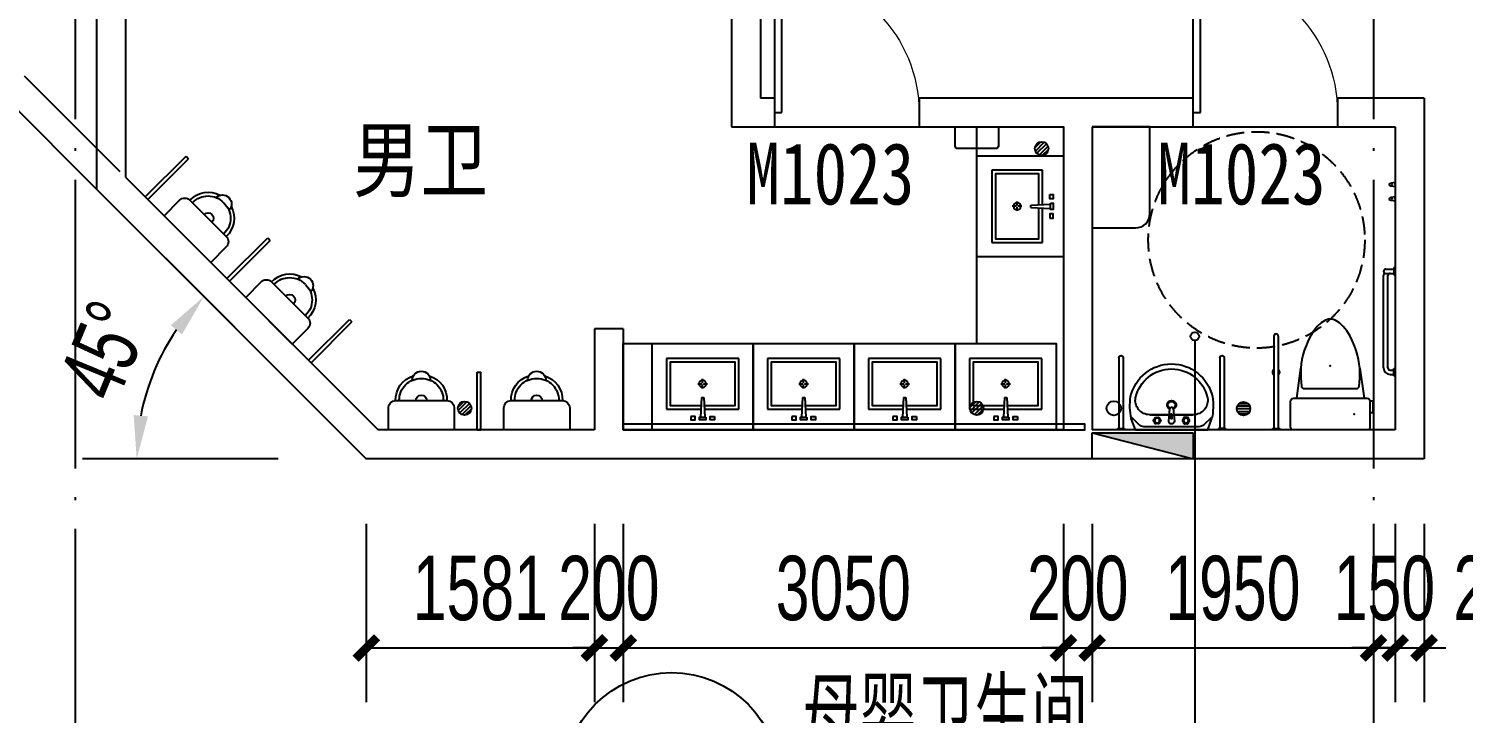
# Model space of a CAD drawing. Extents: x -409435 to 356702, y -107829 to 330904.
# Drawn here: x 95079 to 105022, y 188736 to 193481 of the extents above; entities that cross this region are included whole.
import ezdxf
from ezdxf.xclip import XClip

# ---------------------------------------------------------------- set-up
doc = ezdxf.new("R2010")
doc.units = 0
doc.header["$LTSCALE"] = 1000
doc.header["$MEASUREMENT"] = 0
doc.header["$XCLIPFRAME"] = 0
doc.linetypes.add('104-14# 核心筒$0$DASH', pattern=[0.35, 0.25, -0.1])
doc.linetypes.add('104-14# 核心筒$0$DOTE', pattern=[2.42, 2, -0.2, 0.02, -0.2])
for name, color, linetype in [('01-标注_尺寸', 124, 'Continuous'), ('01-标注_符号', 200, 'Continuous'), ('02-TEXT_标注', 130, 'Continuous'), ('104-14# 核心筒$0$02-TEXT_标注', 130, 'Continuous'), ('104-14# 核心筒$0$02-TEXT_门窗', 151, 'Continuous'), ('104-14# 核心筒$0$A-C_门', 150, 'Continuous'), ('104-14# 核心筒$0$A-I_卫-洁具', 241, 'Continuous'), ('104-14# 核心筒$0$A-I_卫-隔断', 214, 'Continuous'), ('104-14# 核心筒$0$A-TECH_水', 3, 'Continuous'), ('104-14# 核心筒$0$A_AXIS-轴线', 36, '104-14# 核心筒$0$DOTE'), ('104-14# 核心筒$0$A_STR-砌块墙', 121, 'Continuous'), ('X-104 14#平面$0$A-TECH_水', 3, 'Continuous'), ('X-104 14#平面$0$A_STR-砌块墙', 121, 'Continuous')]:
    doc.layers.add(name, color=color, linetype=linetype)
doc.layers.add('104-14# 核心筒$0$04-不打印_辅助线', color=165, linetype='Continuous', plot=False)
doc.styles.add('104-14# 核心筒$0$_TCH_WINDOW', font='STXIHEI_0.TTF', dxfattribs={"width": 0.8, "height": 3.5})
doc.styles.add('104-14# 核心筒$0$Standard', font='STXIHEI_0.TTF', dxfattribs={"width": 0.8})
doc.styles.add('_TCH_DIM', font='ros.shx', dxfattribs={"width": 0.8, "height": 2, "bigfont": 'jd.shx'})
doc.styles.add('_TCH_DIM_T3', font='ros.shx', dxfattribs={"width": 0.705882, "bigfont": 'jd.shx'})
doc.dimstyles.new('_TCH_ARCH&&150', dxfattribs={"dimtxt": 446.25, "dimasz": 150, "dimexe": 375, "dimexo": 450, "dimgap": 189.375, "dimtad": 1, "dimdec": 0, "dimzin": 0, "dimdsep": 46, "dimtxsty": '_TCH_DIM_T3', "dimblk": 'ARCHTICK', "dimcen": 0.09, "dimclrt": 7, "dimazin": 2, "dimtfac": 1, "dimtdec": 0, "dimtix": 1, "dimtmove": 2, "dimatfit": 3, "dimfxl": 0, "dimtolj": 1, "dimtzin": 0, "dimarcsym": 0})
doc.dimstyles.new('_TCH_ARROW&&150', dxfattribs={"dimtxt": 446.25, "dimasz": 300, "dimexe": 375, "dimexo": 450, "dimgap": 150, "dimtad": 1, "dimdec": 0, "dimzin": 0, "dimdsep": 46, "dimtxsty": '_TCH_DIM_T3', "dimcen": 0.09, "dimclrt": 7, "dimazin": 2, "dimtfac": 1, "dimtdec": 0, "dimtix": 1, "dimtmove": 2, "dimatfit": 3, "dimfxl": 0, "dimtolj": 1, "dimtzin": 0, "dimarcsym": 0})

# ---------------------------------------------------------------- blocks, each defined once
blk = doc.blocks.new('104-14# 核心筒$0$shshj')
for p, q in [((0, 0), (0, 15)), ((0, 15), (30, 10)), ((0, 0), (0, -15)), ((0, -15), (30, -10))]:
    blk.add_line(p, q)
blk.add_circle((30, 0), 10)
blk = doc.blocks.new('104-14# 核心筒$0$jhat')
for p, q in [((-395, -250), (-395, 250)), ((-395, 250), (-45, 250)), ((-45, 250), (-45, 11.7)), ((-220, 32.3), (-220, 5)), ((-124.8, 8), (11.7, 14.4)), ((-124.8, 8), (-124.8, -8)), ((11.7, 14.4), (11.7, -14.4)), ((-225, 0), (-253.8, 0)), ((-220, -5), (-220, -32.8)), ((-186.7, 0), (-215, 0)), ((-124.8, -8), (11.7, -14.4)), ((-45, -12.4), (-45, -250)), ((-45, -250), (-395, -250))]:
    blk.add_line(p, q)
at = {"color": 8}
blk.add_lwpolyline([(-70, -11.1), (-70, -225), (-370, -225), (-370, 225), (-70, 225), (-70, 10.6)], dxfattribs=at)
at = {"ltscale": 1000, "const_width": 0.84}
blk.add_lwpolyline([(-219.6, 0.1, 1), (-220.4, 0.1, 1)], format="xyb", close=True, dxfattribs=at)
for points in [[(7.2, 81.4), (30, 81.4), (30, 51.4), (7.2, 51.4)], [(11.7, -21.4), (30, -21.4), (30, 21.4), (11.7, 21.4)], [(7.2, -81.4), (30, -81.4), (30, -51.4), (7.2, -51.4)]]:
    blk.add_lwpolyline(points, close=True)
blk.add_circle((-220, 0), 25.2)
at = {"layer": '104-14# 核心筒$0$04-不打印_辅助线'}
blk.add_lwpolyline([(100, -350), (100, 350), (-500, 350), (-500, -350)], close=True, dxfattribs=at)
blk = doc.blocks.new('104-14# 核心筒$0$A-toilet-F2$0$A-toilet-F3$0$xb')
for p, q in [((177.8, 203.2), (-177.8, 203.2)), ((-228.6, 152.4), (-228.6, 0)), ((228.6, 0), (228.6, 152.4)), ((-228.6, 0), (228.6, 0))]:
    blk.add_line(p, q)
for centre, radius, start, end in [((0, 342.9), 63.5, 1.07073, 178.92927), ((-6.3, 209.5), 171.6, 106.60688, 182.1211), ((-6.3, 209.5), 146.2, 87.8789, 182.1211), ((6.4, 209.5), 146.2, 357.8789, 92.1211), ((6.4, 209.5), 171.6, 357.8789, 73.39312), ((-177.8, 152.4), 50.8, 90, 180), ((0, 203.2), 38.1, 0, 180), ((177.8, 152.4), 50.8, 0, 90)]:
    blk.add_arc(centre, radius, start, end)
blk = doc.blocks.new('104-14# 核心筒$0$A$C0B6E3E5F')
at = {"layer": '104-14# 核心筒$0$A-I_卫-隔断'}
for p, q in [((-12.5, 0), (-12.5, 400)), ((-12.5, 400), (12.5, 400)), ((12.5, 0), (12.5, 400)), ((-12.5, 0), (12.5, 0))]:
    blk.add_line(p, q, dxfattribs=at)
blk = doc.blocks.new('104-14# 核心筒$0$残疾人洗脸盆')
for p, q in [((-250.4, 0), (-279.8, -78.5)), ((-250.4, 0), (250.4, 0)), ((250.4, 0), (279.8, -78.5)), ((-375, -10), (-375, 0)), ((-375, -10), (-325, -10)), ((-365, -500), (-365, -10)), ((-335, -500), (-335, -10)), ((-325, -10), (-325, 0)), ((-226.7, -37.5), (-282.6, -94.2)), ((188.9, -22.5), (-191, -22.5)), ((223.1, -36.1), (281.2, -90.6)), ((325, -10), (325, 0)), ((375, -10), (325, -10)), ((335, -500), (335, -10)), ((365, -500), (365, -10)), ((375, -10), (375, 0)), ((-151.1, -105.2), (-17.6, -105.2)), ((-15.5, -105.2), (-151.1, -105.2)), ((15.5, -105.2), (150.8, -105.2)), ((150.8, -105.2), (15.7, -105.2))]:
    blk.add_line(p, q)
at = {"color": 8}
for points in [[(-107.9, -88.7), (-104.1, -85.4, 0.099259), (-95.9, -85.4), (-92.1, -88.7, 0.101021), (-83.4, -83.7), (-84.4, -78.8, 0.099259), (-80.3, -71.7), (-75.5, -70, 0.101021), (-75.5, -60), (-80.3, -58.3, 0.099259), (-84.4, -51.2), (-83.4, -46.3, 0.101021), (-92.1, -41.3), (-95.9, -44.6, 0.099259), (-104.1, -44.6), (-107.9, -41.3, 0.101021), (-116.6, -46.3), (-115.6, -51.2, 0.099259), (-119.7, -58.3), (-124.5, -60, 0.101021), (-124.5, -70), (-119.7, -71.7, 0.099259), (-115.6, -78.8), (-116.6, -83.7, 0.101021)], [(107.9, -88.7), (104.1, -85.4, -0.099259), (95.9, -85.4), (92.1, -88.7, -0.101021), (83.4, -83.7), (84.4, -78.8, -0.099259), (80.3, -71.7), (75.5, -70, -0.101021), (75.5, -60), (80.3, -58.3, -0.099259), (84.4, -51.2), (83.4, -46.3, -0.101021), (92.1, -41.3), (95.9, -44.6, -0.099259), (104.1, -44.6), (107.9, -41.3, -0.101021), (116.6, -46.3), (115.6, -51.2, -0.099259), (119.7, -58.3), (124.5, -60, -0.101021), (124.5, -70), (119.7, -71.7, -0.099259), (115.6, -78.8), (116.6, -83.7, -0.101021)]]:
    blk.add_lwpolyline(points, format="xyb", close=True, dxfattribs=at)
blk.add_lwpolyline([(-20, -61.8), (-10.9, -148.5, 0.384038), (-1, -157.5), (1, -157.5, 0.384038), (10.9, -148.5), (20, -61.8, 1)], format="xyb", close=True)
blk.add_lwpolyline([(4.5, -109.3), (-4.5, -109.3), (-4.5, -79.3), (4.5, -79.3)], close=True)
for centre in [(-100, -65, 0), (100, -65, 0)]:
    blk.add_circle(centre, 16.7)
for centre, radius, start, end in [((171.1, -166), 459.3, 169.0176, 188.17496), ((-191, -72.5), 50, 90, 135.43928), ((188.9, -72.5), 50, 46.81904, 90), ((-171.1, -166), 459.3, 351.82504, 10.9824), ((-151.1, -205.2), 100, 90, 190.56023), ((0, -172.5, 0), 31.6, 111.35971, 68.64029), ((150.8, -205.2), 100, 349.43977, 90), ((-0.2, -166.7), 290.7, 192.85732, 347.14268), ((-0.2, -166.7), 255.7, 192.85732, 347.14268), ((-350, -500), 15, 180, 0), ((350, -500), 15, 180, 360)]:
    blk.add_arc(centre, radius, start, end)
at = {"color": 8, "lineweight": 13}
blk.add_arc((0, -172.5, 0), 23, 117.38686, 62.61314, dxfattribs=at)
blk = doc.blocks.new('104-14# 核心筒$0$残疾人扶手1')
for p, q in [((-700, -10), (-700, 0)), ((0, -10), (0, 0)), ((-750, -10), (-750, 0)), ((-750, -10), (-700, -10)), ((-740, -65), (-740, -10)), ((-710, -65), (-710, -10)), ((-55, -50), (-695, -50)), ((-55, -80), (-695, -80)), ((-50, -10), (-50, 0)), ((0, -10), (-50, -10)), ((-40, -35), (-40, -10)), ((-10, -35), (-10, -10))]:
    blk.add_line(p, q)
for centre, radius, start, end in [((-725, -65), 15, 180, 0), ((-695, -35), 45, 244.47122, 270), ((-695, -35), 15, 180, 270), ((-55, -35), 15, 270, 0), ((-55, -35), 45, 270, 0)]:
    blk.add_arc(centre, radius, start, end)
blk = doc.blocks.new('104-14# 核心筒$0$残疾人扶手2')
for p, q in [((-10, -50), (-10, 0)), ((-10, 0), (0, 0)), ((-650, -10), (-10, -10)), ((-650, -40), (-10, -40)), ((-10, -50), (0, -50))]:
    blk.add_line(p, q)
for centre, radius, start, end in [((-400, -25, 0), 25, 36.86993, 143.13007), ((-650, -25), 15, 90, 270), ((-400, -25, 0), 25, 216.86987, 323.13013)]:
    blk.add_arc(centre, radius, start, end)
blk = doc.blocks.new('104-14# 核心筒$0$$DorLib2D$00000001')
for p, q in [((0.45, 0.975), (0.5, 0.975)), ((0.45, 0), (0.45, 0.975)), ((0.5, 0), (0.5, 0.975)), ((0.5, 0), (0.45, 0))]:
    blk.add_line(p, q)
at = {"lineweight": 13}
blk.add_arc((0.475, 0), 0.975, 91.46928, 180, dxfattribs=at)
blk = doc.blocks.new('104-14# 核心筒$0$$TwtSys$00000141')
for p, q in [((-94, 8), (-10, 92)), ((-94, 8), (-10, 92)), ((-87, -35), (35, 87)), ((-87, -35), (35, 87)), ((-66, -66), (66, 66)), ((-66, -66), (66, 66)), ((-32, -87), (88, 33)), ((-32, -87), (88, 33)), ((11, -92), (92, -11)), ((11, -92), (92, -11))]:
    blk.add_line(p, q)
blk.add_circle((0, 0), 94)
blk.add_circle((0, 0), 94)
blk = doc.blocks.new('104-14# 核心筒$0$$lvtry$00000206')
at = {"color": 0}
for points in [[(-253.2, -220.1, -0.414214), (-275.2, -198.1), (-275.2, -22, -0.414214), (-253.2, 0), (253.2, 0, -0.414214), (275.2, -22), (275.2, -198.1, -0.414214), (253.2, -220.1)], [(180.6, -286.2), (-180.6, -286.2, 0.39219), (-200.5, -304.7), (-202.1, -325.7), (-204.2, -363.5), (-204.9, -397.6), (-204, -429), (-201.3, -458.9), (-196.5, -488.3), (-189.5, -518.3), (-180, -549.9), (-167.8, -583.9), (-152.8, -619.1), (-135, -653.9), (-114.2, -687), (-90.4, -716.7), (-63.4, -741.5), (-33.4, -759.9), (-12.1, -766.7, 0.15433), (12.1, -766.7), (33.4, -759.9), (63.4, -741.5), (90.4, -716.7), (114.2, -687), (135, -653.9), (152.8, -619.1), (167.8, -583.9), (180, -549.9), (189.5, -518.3), (196.5, -488.3), (201.3, -458.9), (204, -429), (204.9, -397.6), (204.2, -363.5), (202.1, -325.7), (200.5, -304.7, 0.39219)]]:
    blk.add_lwpolyline(points, format="xyb", close=True, dxfattribs=at)
blk.add_lwpolyline([(-275.2, -120.5), (-297.2, -120.5), (-297.2, -199.8), (-275.2, -199.8)], close=True, dxfattribs=at)
for points in [[(-205.5, -428.1), (-235, -220.1)], [(205.5, -428.1), (235, -220.1)]]:
    blk.add_lwpolyline(points, dxfattribs=at)
for p in [(-166.1, -109.4), (0.9, -443.1)]:
    blk.add_point(p, dxfattribs=at)
blk = doc.blocks.new('104-14# 核心筒')
at = {"layer": '104-14# 核心筒$0$A-C_门'}
for p, q in [((100250, 192800), (101250, 192800)), ((103150, 192800), (104150, 192800))]:
    blk.add_line(p, q, dxfattribs=at)
at = {"layer": '104-14# 核心筒$0$A-I_卫-洁具', "ltscale": 0.1}
for points in [[(101500, 192800), (101800, 192800), (101800, 192670, -0.414214), (101780, 192650), (101520, 192650, -0.414214), (101500, 192670)], [(102450, 192800), (102450, 192100), (102750, 192100, 0.414214), (102850, 192200), (102850, 192800)]]:
    blk.add_lwpolyline(points, format="xyb", close=True, dxfattribs=at)
for points in [[(101650, 191300), (101650, 192800), (102250, 192800), (102250, 190700), (101650, 190700)], [(101650, 190700), (99200, 190700), (99200, 191300), (101650, 191300)]]:
    blk.add_lwpolyline(points, dxfattribs=at)
blk.add_lwpolyline([(99200, 190700), (102400, 190700), (102400, 190740), (99200, 190740)], close=True, dxfattribs=at)
at = {"layer": '104-14# 核心筒$0$A-I_卫-洁具', "linetype": '104-14# 核心筒$0$DASH', "ltscale": 0.5}
blk.add_circle((103588.9, 192016.9), 750, dxfattribs=at)
at = {"layer": '104-14# 核心筒$0$A_AXIS-轴线'}
for p, q in [((95400, 228733.6), (95400, 169654.9)), ((104400, 228733.6), (104400, 169654.9))]:
    blk.add_line(p, q, dxfattribs=at)
at = {"layer": '104-14# 核心筒$0$A_STR-砌块墙'}
for p, q in [((95550, 194500), (95550, 192368.8)), ((95750, 194500), (95750, 192451.6)), ((99950, 194500), (99950, 192800)), ((100150, 194500), (100150, 193000)), ((100250, 193000), (100150, 193000)), ((100250, 192800), (100250, 193000)), ((102350, 193000), (101250, 193000)), ((101250, 193000), (101250, 192800)), ((103150, 193000), (102350, 193000)), ((103150, 192800), (103150, 193000)), ((104750, 193000), (104150, 193000)), ((104150, 193000), (104150, 192800)), ((104750, 193000), (104750, 190500)), ((99950, 192800), (100250, 192800)), ((101250, 192800), (102250, 192800)), ((102250, 192800), (102250, 190700)), ((102450, 192800), (102450, 190700)), ((102450, 192800), (103150, 192800)), ((104150, 192800), (104550, 192800)), ((104550, 192800), (104550, 190700)), ((95750, 192451.6), (97501.6, 190700)), ((95550, 192368.8), (97418.8, 190500)), ((99000, 191400), (99000, 190700)), ((99200, 191400), (99000, 191400)), ((99200, 191400), (99200, 190700)), ((99000, 190700), (97501.6, 190700)), ((102250, 190700), (99200, 190700)), ((104550, 190700), (102450, 190700)), ((99100, 190500), (97418.8, 190500)), ((102350, 190500), (99100, 190500)), ((104750, 190500), (102350, 190500))]:
    blk.add_line(p, q, dxfattribs=at)
at = {"rotation": 314.999999999999}
for p in [(95896, 192305.6), (96461.7, 191739.9), (97027.4, 191174.3)]:
    blk.add_blockref('104-14# 核心筒$0$A$C0B6E3E5F', p, dxfattribs=at)
blk.add_blockref('104-14# 核心筒$0$A$C0B6E3E5F', (98200.3, 190700))
at = {"layer": '104-14# 核心筒$0$A-C_门'}
ref = blk.add_blockref('104-14# 核心筒$0$$DorLib2D$00000001', (100750, 192900), dxfattribs=dict(at, xscale=-1000, yscale=1000, zscale=200, rotation=359.9999999999986))
ref.add_attrib('A', 'M1023', (100052.6, 192262.5), dxfattribs={"layer": '104-14# 核心筒$0$02-TEXT_门窗', "height": 428.14, "style": '104-14# 核心筒$0$_TCH_WINDOW', "width": 0.8})
ref = blk.add_blockref('104-14# 核心筒$0$$DorLib2D$00000001', (103650, 192900), dxfattribs=dict(at, xscale=-1000, yscale=1000, zscale=200, rotation=359.9999999999986))
ref.add_attrib('A', 'M1023', (102902.6, 192262.5), dxfattribs={"layer": '104-14# 核心筒$0$02-TEXT_门窗', "height": 428.14, "style": '104-14# 核心筒$0$_TCH_WINDOW', "width": 0.8})
at = {"layer": '104-14# 核心筒$0$A-I_卫-洁具', "ltscale": 0.1, "xscale": -1}
for name, p, rotation in [('104-14# 核心筒$0$jhat', (102150, 192250), 180), ('104-14# 核心筒$0$A-toilet-F2$0$A-toilet-F3$0$xb', (96178.8, 192022.8), 314.9999999997665), ('104-14# 核心筒$0$A-toilet-F2$0$A-toilet-F3$0$xb', (96744.5, 191457.1), 314.9999999997665), ('104-14# 核心筒$0$jhat', (99750, 190800), 90), ('104-14# 核心筒$0$jhat', (100450, 190800), 90), ('104-14# 核心筒$0$jhat', (101150, 190800), 90), ('104-14# 核心筒$0$jhat', (101850, 190800), 90)]:
    blk.add_blockref(name, p, dxfattribs=dict(at, rotation=rotation))
at = {"layer": '104-14# 核心筒$0$A-I_卫-洁具', "ltscale": 0.1}
for name, p, rotation in [('104-14# 核心筒$0$shshj', (104550, 192400), 180), ('104-14# 核心筒$0$shshj', (104550, 192400), 180), ('104-14# 核心筒$0$shshj', (104550, 192400), 180), ('104-14# 核心筒$0$shshj', (104550, 192400), 180), ('104-14# 核心筒$0$shshj', (104550, 192300), 180), ('104-14# 核心筒$0$shshj', (104550, 192300), 180), ('104-14# 核心筒$0$shshj', (104550, 192300), 180), ('104-14# 核心筒$0$shshj', (104550, 192300), 180), ('104-14# 核心筒$0$残疾人扶手1', (104550, 191075), 270), ('104-14# 核心筒$0$残疾人扶手2', (103749.5, 190700), 270)]:
    blk.add_blockref(name, p, dxfattribs=dict(at, rotation=rotation))
at = {"layer": '104-14# 核心筒$0$A-I_卫-洁具', "rotation": 179.9999999996357}
blk.add_blockref('104-14# 核心筒$0$$lvtry$00000206', (104100, 190700), dxfattribs=at)
at = {"layer": '104-14# 核心筒$0$A-I_卫-洁具', "ltscale": 0.1, "extrusion": (1.71193e-26, 3.22175e-17, -1), "zscale": -1, "rotation": 180}
blk.add_blockref('104-14# 核心筒$0$残疾人洗脸盆', (-103000, 190700), dxfattribs=at)
at = {"layer": '104-14# 核心筒$0$A-I_卫-洁具', "ltscale": 0.1, "xscale": -1}
for p in [(97800.3, 190700), (98600.3, 190700)]:
    blk.add_blockref('104-14# 核心筒$0$A-toilet-F2$0$A-toilet-F3$0$xb', p, dxfattribs=at)
at = {"layer": '104-14# 核心筒$0$A-TECH_水', "xscale": 0.5, "yscale": 0.5, "zscale": 0.5}
for p in [(102100, 192650), (101649.7, 190850.4)]:
    blk.add_blockref('104-14# 核心筒$0$$TwtSys$00000141', p, dxfattribs=at)
for p, rotation in [((103499, 190847.5), 315), ((98100.3, 190850.4), 180)]:
    blk.add_blockref('104-14# 核心筒$0$$TwtSys$00000141', p, dxfattribs=dict(at, rotation=rotation))
at = {"layer": '104-14# 核心筒$0$02-TEXT_标注', "style": '104-14# 核心筒$0$Standard', "width": 0.8}
blk.add_text('男卫', height=428.14, dxfattribs=at).set_placement((97327.7, 192358.9))
blk = doc.blocks.new('X-104 14#平面$0$$TwtSys$00000434')
for p, q in [((-0.5, 0.5), (-0.5, -0.5)), ((-0.5, -0.5), (0.5, 0.5)), ((0.5, 0.5), (-0.5, 0.5)), ((0.5, -0.5), (0.5, 0.5)), ((-0.5, -0.5), (0.5, -0.5))]:
    blk.add_line(p, q)
blk.add_solid([(0.5, -0.5), (0.5, 0.5), (-0.5, -0.5)])
blk = doc.blocks.new('X-104 14#平面$0$A$C324F6C76')
at = {"layer": 'X-104 14#平面$0$A-TECH_水'}
blk.add_circle((-13300, 190850), 50, dxfattribs=at)
at = {"layer": 'X-104 14#平面$0$A-TECH_水', "xscale": -700, "yscale": 180, "zscale": 700, "rotation": 180.000000000001}
blk.add_blockref('X-104 14#平面$0$$TwtSys$00000434', (-13100, 190590), dxfattribs=at)
blk = doc.blocks.new('X-104 14#平面')
at = {"layer": 'X-104 14#平面$0$A_STR-砌块墙'}
for p, q in [((95711.9, 192489.7), (95050.1, 193151.5)), ((94908.7, 193010.1), (95570.5, 192348.3))]:
    blk.add_line(p, q, dxfattribs=at)
ref = blk.add_blockref('104-14# 核心筒', (0, 0))
XClip(ref).set_block_clipping_path([(-38664.3623821461, -25500), (139216.5485069363, 330900)])
blk.add_blockref('X-104 14#平面$0$A$C324F6C76', (115900, 0))
blk = doc.blocks.new('_ArchTick')
at = {"color": 0, "linetype": 'ByBlock', "const_width": 0.4}
blk.add_lwpolyline([(-0.5, -0.5), (0.5, 0.5)], dxfattribs=at)
blk = doc.blocks.new('*D1323')
at = {"layer": '01-标注_尺寸', "color": 0, "lineweight": -2, "transparency": 16777216}
for p, q in [((97418.8, 190050), (97418.8, 188814.1)), ((99000, 190050), (99000, 188814.1)), ((97418.8, 189189.1), (99000, 189189.1))]:
    blk.add_line(p, q, dxfattribs=at)
at = {"layer": 'Defpoints', "color": 0, "transparency": 16777216}
for p in [(97418.8, 190500), (99000, 190500), (99000, 189189.1)]:
    blk.add_point(p, dxfattribs=at)
at = {"layer": '01-标注_尺寸', "color": 0, "lineweight": -2, "transparency": 16777216, "xscale": 150, "yscale": 150, "zscale": 150, "rotation": 180}
blk.add_blockref('_ArchTick', (97418.8, 189189.1), dxfattribs=at)
at = {"layer": '01-标注_尺寸', "color": 0, "lineweight": -2, "transparency": 16777216, "xscale": 150, "yscale": 150, "zscale": 150}
blk.add_blockref('_ArchTick', (99000, 189189.1), dxfattribs=at)
at = {"layer": '01-标注_尺寸', "color": 7, "transparency": 16777216, "insert": (98209.4, 189601.6), "char_height": 446.25, "attachment_point": 5, "style": '_TCH_DIM_T3'}
blk.add_mtext('\\A1;1581', dxfattribs=at)
blk = doc.blocks.new('*D1324')
at = {"layer": '01-标注_尺寸', "color": 0, "lineweight": -2, "transparency": 16777216}
for p, q in [((99000, 190050), (99000, 188814.1)), ((99200, 190050), (99200, 188814.1)), ((99000, 189189.1), (98850, 189189.1)), ((99000, 189189.1), (99200, 189189.1)), ((99200, 189189.1), (99350, 189189.1))]:
    blk.add_line(p, q, dxfattribs=at)
at = {"layer": 'Defpoints', "color": 0, "transparency": 16777216}
for p in [(99000, 190500), (99200, 190500), (99200, 189189.1)]:
    blk.add_point(p, dxfattribs=at)
at = {"layer": '01-标注_尺寸', "color": 0, "lineweight": -2, "transparency": 16777216, "xscale": 150, "yscale": 150, "zscale": 150}
blk.add_blockref('_ArchTick', (99000, 189189.1), dxfattribs=at)
at = {"layer": '01-标注_尺寸', "color": 0, "lineweight": -2, "transparency": 16777216, "xscale": 150, "yscale": 150, "zscale": 150, "rotation": 180}
blk.add_blockref('_ArchTick', (99200, 189189.1), dxfattribs=at)
at = {"layer": '01-标注_尺寸', "color": 7, "transparency": 16777216, "insert": (99100, 189601.6), "char_height": 446.25, "attachment_point": 5, "style": '_TCH_DIM_T3'}
blk.add_mtext('\\A1;200', dxfattribs=at)
blk = doc.blocks.new('*D1325')
at = {"layer": '01-标注_尺寸', "color": 0, "lineweight": -2, "transparency": 16777216}
for p, q in [((99200, 190050), (99200, 188814.1)), ((102250, 190050), (102250, 188814.1)), ((99200, 189189.1), (102250, 189189.1))]:
    blk.add_line(p, q, dxfattribs=at)
at = {"layer": 'Defpoints', "color": 0, "transparency": 16777216}
for p in [(99200, 190500), (102250, 190500), (102250, 189189.1)]:
    blk.add_point(p, dxfattribs=at)
at = {"layer": '01-标注_尺寸', "color": 0, "lineweight": -2, "transparency": 16777216, "xscale": 150, "yscale": 150, "zscale": 150, "rotation": 180}
blk.add_blockref('_ArchTick', (99200, 189189.1), dxfattribs=at)
at = {"layer": '01-标注_尺寸', "color": 0, "lineweight": -2, "transparency": 16777216, "xscale": 150, "yscale": 150, "zscale": 150}
blk.add_blockref('_ArchTick', (102250, 189189.1), dxfattribs=at)
at = {"layer": '01-标注_尺寸', "color": 7, "transparency": 16777216, "insert": (100725, 189601.6), "char_height": 446.25, "attachment_point": 5, "style": '_TCH_DIM_T3'}
blk.add_mtext('\\A1;3050', dxfattribs=at)
blk = doc.blocks.new('*D1326')
at = {"layer": '01-标注_尺寸', "color": 0, "lineweight": -2, "transparency": 16777216}
for p, q in [((102250, 190050), (102250, 188814.1)), ((102450, 190050), (102450, 188814.1)), ((102250, 189189.1), (102100, 189189.1)), ((102250, 189189.1), (102450, 189189.1)), ((102450, 189189.1), (102600, 189189.1))]:
    blk.add_line(p, q, dxfattribs=at)
at = {"layer": 'Defpoints', "color": 0, "transparency": 16777216}
for p in [(102250, 190500), (102450, 190500), (102450, 189189.1)]:
    blk.add_point(p, dxfattribs=at)
at = {"layer": '01-标注_尺寸', "color": 0, "lineweight": -2, "transparency": 16777216, "xscale": 150, "yscale": 150, "zscale": 150}
blk.add_blockref('_ArchTick', (102250, 189189.1), dxfattribs=at)
at = {"layer": '01-标注_尺寸', "color": 0, "lineweight": -2, "transparency": 16777216, "xscale": 150, "yscale": 150, "zscale": 150, "rotation": 180}
blk.add_blockref('_ArchTick', (102450, 189189.1), dxfattribs=at)
at = {"layer": '01-标注_尺寸', "color": 7, "transparency": 16777216, "insert": (102350, 189601.6), "char_height": 446.25, "attachment_point": 5, "style": '_TCH_DIM_T3'}
blk.add_mtext('\\A1;200', dxfattribs=at)
blk = doc.blocks.new('*D1327')
at = {"layer": '01-标注_尺寸', "color": 0, "lineweight": -2, "transparency": 16777216}
for p, q in [((102450, 190050), (102450, 188814.1)), ((104400, 190050), (104400, 188814.1)), ((102450, 189189.1), (104400, 189189.1))]:
    blk.add_line(p, q, dxfattribs=at)
at = {"layer": 'Defpoints', "color": 0, "transparency": 16777216}
for p in [(102450, 190500), (104400, 190500), (104400, 189189.1)]:
    blk.add_point(p, dxfattribs=at)
at = {"layer": '01-标注_尺寸', "color": 0, "lineweight": -2, "transparency": 16777216, "xscale": 150, "yscale": 150, "zscale": 150, "rotation": 180}
blk.add_blockref('_ArchTick', (102450, 189189.1), dxfattribs=at)
at = {"layer": '01-标注_尺寸', "color": 0, "lineweight": -2, "transparency": 16777216, "xscale": 150, "yscale": 150, "zscale": 150}
blk.add_blockref('_ArchTick', (104400, 189189.1), dxfattribs=at)
at = {"layer": '01-标注_尺寸', "color": 7, "transparency": 16777216, "insert": (103425, 189601.6), "char_height": 446.25, "attachment_point": 5, "style": '_TCH_DIM_T3'}
blk.add_mtext('\\A1;1950', dxfattribs=at)
blk = doc.blocks.new('*D1328')
at = {"layer": '01-标注_尺寸', "color": 0, "lineweight": -2, "transparency": 16777216}
for p, q in [((104400, 190050), (104400, 188814.1)), ((104550, 190050), (104550, 188814.1)), ((104400, 189189.1), (104250, 189189.1)), ((104400, 189189.1), (104550, 189189.1)), ((104550, 189189.1), (104700, 189189.1))]:
    blk.add_line(p, q, dxfattribs=at)
at = {"layer": 'Defpoints', "color": 0, "transparency": 16777216}
for p in [(104400, 190500), (104550, 190500), (104550, 189189.1)]:
    blk.add_point(p, dxfattribs=at)
at = {"layer": '01-标注_尺寸', "color": 0, "lineweight": -2, "transparency": 16777216, "xscale": 150, "yscale": 150, "zscale": 150}
blk.add_blockref('_ArchTick', (104400, 189189.1), dxfattribs=at)
at = {"layer": '01-标注_尺寸', "color": 0, "lineweight": -2, "transparency": 16777216, "xscale": 150, "yscale": 150, "zscale": 150, "rotation": 180}
blk.add_blockref('_ArchTick', (104550, 189189.1), dxfattribs=at)
at = {"layer": '01-标注_尺寸', "color": 7, "transparency": 16777216, "insert": (104475, 189601.6), "char_height": 446.25, "attachment_point": 5, "style": '_TCH_DIM_T3'}
blk.add_mtext('\\A1;150', dxfattribs=at)
blk = doc.blocks.new('*D1329')
at = {"layer": '01-标注_尺寸', "color": 0, "lineweight": -2, "transparency": 16777216}
for p, q in [((104550, 190050), (104550, 188814.1)), ((104750, 190050), (104750, 188814.1)), ((104550, 189189.1), (104400, 189189.1)), ((104550, 189189.1), (104750, 189189.1)), ((104750, 189189.1), (104900, 189189.1))]:
    blk.add_line(p, q, dxfattribs=at)
at = {"layer": 'Defpoints', "color": 0, "transparency": 16777216}
for p in [(104550, 190500), (104750, 190500), (104750, 189189.1)]:
    blk.add_point(p, dxfattribs=at)
at = {"layer": '01-标注_尺寸', "color": 0, "lineweight": -2, "transparency": 16777216, "xscale": 150, "yscale": 150, "zscale": 150}
blk.add_blockref('_ArchTick', (104550, 189189.1), dxfattribs=at)
at = {"layer": '01-标注_尺寸', "color": 0, "lineweight": -2, "transparency": 16777216, "xscale": 150, "yscale": 150, "zscale": 150, "rotation": 180}
blk.add_blockref('_ArchTick', (104750, 189189.1), dxfattribs=at)
at = {"layer": '01-标注_尺寸', "color": 7, "transparency": 16777216, "insert": (105305, 189601.6), "char_height": 446.25, "attachment_point": 5, "style": '_TCH_DIM_T3'}
blk.add_mtext('\\A1;200', dxfattribs=at)
blk = doc.blocks.new('*D2231')
at = {"layer": '01-标注_尺寸', "color": 0, "lineweight": -2, "transparency": 16777216}
for p, q in [((96987.1, 190931.7), (96028.7, 191890.1)), ((96808.3, 190500), (95452.8, 190500))]:
    blk.add_line(p, q, dxfattribs=at)
blk.add_arc((97418.8, 190500), 1590.9, 145.8203, 169.1797, dxfattribs=at)
at = {"layer": '01-标注_尺寸', "color": 0, "transparency": 16777216}
for points in [[(96064.1, 191425.6), (96141.2, 191361.9), (96293.8, 191625)], [(95905.9, 190793.9), (95806.4, 190803.4), (95827.8, 190500)]]:
    blk.add_solid(points, dxfattribs=at)
at = {"layer": 'Defpoints', "color": 0, "transparency": 16777216}
for p in [(96041, 191295.5), (97305.3, 190613.5), (97258.3, 190500), (97418.8, 190500)]:
    blk.add_point(p, dxfattribs=at)
at = {"layer": '01-标注_尺寸', "color": 7, "transparency": 16777216, "insert": (95604.2, 191251.6), "char_height": 446.25, "attachment_point": 5, "rotation": 67.5, "style": '_TCH_DIM_T3'}
blk.add_mtext('\\A1;45°', dxfattribs=at)

msp = doc.modelspace()

# ---------------------------------------------------------------- linework, layer by layer
at = {"layer": '01-标注_符号'}
msp.add_line((103161.3, 191319.3), (103161.3, 188268), dxfattribs=at)
for centre, radius in [((103161.3, 191348.7), 29.4), ((99534.7, 188268), 750)]:
    msp.add_circle(centre, radius, dxfattribs=at)

# ---------------------------------------------------------------- block references
msp.add_blockref('X-104 14#平面', (0, 0))

# ---------------------------------------------------------------- texts
at = {"layer": '02-TEXT_标注', "style": '_TCH_DIM', "width": 0.8}
msp.add_text('母婴卫生间', height=520.93, dxfattribs=at).set_placement((100442.2, 188454.2))

# ---------------------------------------------------------------- dimensions: what is measured, and where the dimension line sits
at = {"layer": '01-标注_尺寸'}
dim = msp.add_angular_dim_3p(base=(96041, 191295.5), center=(97418.8, 190500), p1=(97305.3, 190613.5), p2=(97258.3, 190500), dimstyle='_TCH_ARROW&&150', dxfattribs=at)
dim.commit()
dim.dimension.update_dxf_attribs({"geometry": '*D2231', "text_midpoint": (95604.2, 191251.6)})
for p1, p2, picture, middle in [((97418.8, 190500), (99000, 190500), '*D1323', (98209.4, 189601.6)), ((99000, 190500), (99200, 190500), '*D1324', (99100, 189601.6)), ((99200, 190500), (102250, 190500), '*D1325', (100725, 189601.6)), ((102250, 190500), (102450, 190500), '*D1326', (102350, 189601.6)), ((102450, 190500), (104400, 190500), '*D1327', (103425, 189601.6)), ((104400, 190500), (104550, 190500), '*D1328', (104475, 189601.6))]:
    dim = msp.add_aligned_dim(p1=p1, p2=p2, distance=-1310.9, dimstyle='_TCH_ARCH&&150', dxfattribs=at)
    dim.commit()
    dim.dimension.update_dxf_attribs({"geometry": picture, "text_midpoint": middle})
dim = msp.add_linear_dim(base=(104750, 189189.1), p1=(104550, 190500), p2=(104750, 190500), angle=0, dimstyle='_TCH_ARCH&&150', dxfattribs=at)
dim.commit()
dim.dimension.update_dxf_attribs({"geometry": '*D1329', "text_midpoint": (105305, 189601.6), "dimtype": 161})

doc.saveas('drawing.dxf')
